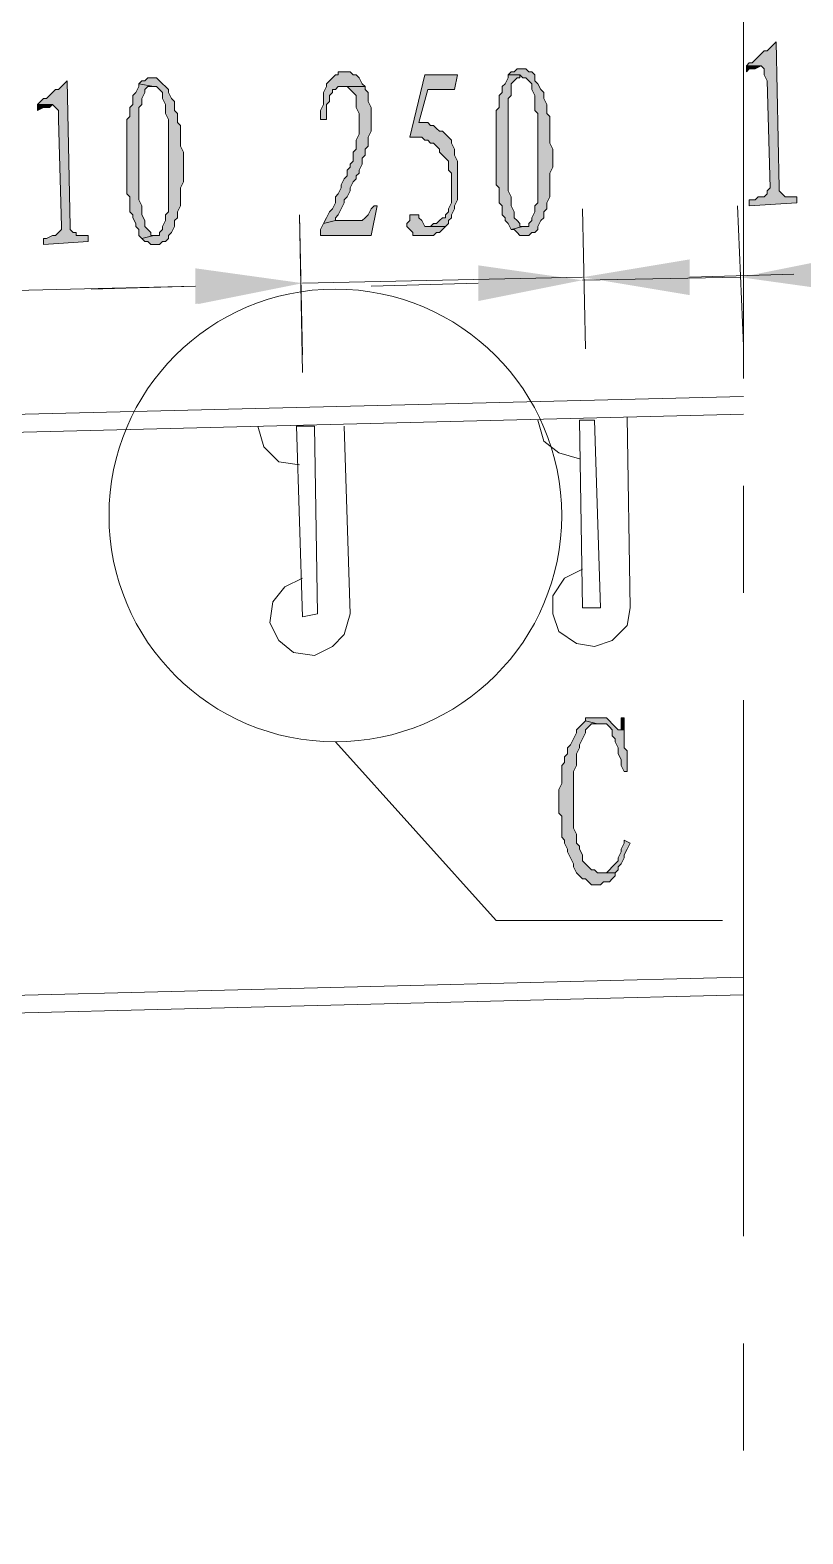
# Model space of a CAD drawing. Header units: millimetres. Extents: x 24 to 410, y 10 to 282.
# Drawn here: x 385.72 to 396.71, y 234.1 to 255.48 of the extents above; entities that cross this region are included whole.
import ezdxf

# ---------------------------------------------------------------- set-up
doc = ezdxf.new("R2010")
doc.units = ezdxf.units.MM

msp = doc.modelspace()

# ---------------------------------------------------------------- hatches: boundary and pattern name
h = msp.add_hatch(color=256)
h.dxf.hatch_style = 2
h.paths.add_polyline_path([(396.324667, 255.312333), (396.282333, 255.27), (396.24, 255.227667), (396.197667, 255.185333), (396.155333, 255.185333), (396.113, 255.143), (396.070667, 255.100667), (396.028333, 255.058333), (395.986, 255.016), (395.943667, 255.016), (395.901333, 254.973667), (396.113, 254.973667), (396.155333, 254.931333), (396.155333, 254.846667), (396.197667, 254.762), (396.24, 253.238), (396.197667, 253.195667), (396.197667, 253.153333), (396.155333, 253.111), (396.070667, 253.111), (396.028333, 253.068667), (395.943667, 253.068667), (395.943667, 252.984), (396.621, 253.026333), (396.621, 253.111), (396.578667, 253.111), (396.451667, 253.111), (396.409333, 253.153333), (396.367, 253.195667), (396.367, 253.238)])
h = msp.add_hatch(color=256)
h.dxf.hatch_style = 2
h.paths.add_polyline_path([(390.228667, 254.889), (390.101667, 254.889), (390.101667, 254.846667), (390.059333, 254.846667), (390.017, 254.804333), (389.974667, 254.762), (389.932333, 254.719667), (389.932333, 254.677333), (389.89, 254.592667), (389.89, 254.423333), (389.847667, 254.338667), (389.847667, 254.211667), (389.932333, 254.211667), (389.932333, 254.423333), (389.974667, 254.465667), (389.974667, 254.550333), (390.017, 254.592667), (390.017, 254.635), (390.059333, 254.635), (390.101667, 254.677333), (390.144, 254.677333), (390.482667, 254.677333), (390.440333, 254.719667), (390.398, 254.804333), (390.355667, 254.846667), (390.313333, 254.846667), (390.271, 254.889)])
h = msp.add_hatch(color=256)
h.dxf.hatch_style = 2
h.paths.add_polyline_path([(391.795, 254.846667), (391.329333, 254.846667), (391.117667, 253.957667), (391.287, 253.957667), (391.329333, 253.915333), (391.371667, 253.915333), (391.414, 253.873), (391.456333, 253.873), (391.498667, 253.830667), (391.541, 253.788333), (391.541, 253.746), (391.583333, 253.703667), (391.625667, 253.661333), (391.668, 253.619), (391.668, 253.492), (391.710333, 253.449667), (391.710333, 253.026333), (391.668, 252.941667), (391.668, 252.899333), (391.625667, 252.857), (391.625667, 252.814667), (391.583333, 252.814667), (391.541, 252.772333), (391.498667, 252.73), (391.456333, 252.73), (391.414, 252.687667), (391.329333, 252.687667), (391.625667, 252.687667), (391.668, 252.73), (391.668, 252.772333), (391.710333, 252.814667), (391.710333, 252.857), (391.752667, 252.941667), (391.752667, 252.984), (391.795, 253.068667), (391.795, 253.619), (391.752667, 253.703667), (391.752667, 253.788333), (391.710333, 253.873), (391.710333, 253.915333), (391.668, 253.957667), (391.625667, 254), (391.583333, 254.042333), (391.541, 254.042333), (391.498667, 254.084667), (391.456333, 254.127), (391.414, 254.127), (391.371667, 254.169333), (391.244667, 254.169333), (391.371667, 254.635), (391.752667, 254.635)])
h = msp.add_hatch(color=256)
h.dxf.hatch_style = 2
h.paths.add_polyline_path([(392.514667, 254.846667), (392.514667, 254.804333), (392.472333, 254.719667), (392.43, 254.677333), (392.43, 254.592667), (392.387667, 254.550333), (392.387667, 254.381), (392.345333, 254.338667), (392.345333, 253.280333), (392.387667, 253.238), (392.387667, 253.153333), (392.387667, 253.111), (392.387667, 253.026333), (392.43, 252.984), (392.43, 252.857), (392.472333, 252.814667), (392.472333, 252.772333), (392.514667, 252.73), (392.557, 252.645333), (392.726333, 252.687667), (392.684, 252.687667), (392.684, 252.73), (392.641667, 252.772333), (392.599333, 252.814667), (392.599333, 252.899333), (392.557, 252.984), (392.557, 253.111), (392.514667, 253.195667), (392.514667, 254.508), (392.557, 254.550333), (392.557, 254.719667), (392.599333, 254.762), (392.641667, 254.804333), (392.684, 254.804333), (392.684, 254.846667)])
h = msp.add_hatch(color=256)
h.dxf.hatch_style = 2
h.paths.add_polyline_path([(392.684, 254.931333), (392.641667, 254.931333), (392.599333, 254.889), (392.557, 254.889), (392.514667, 254.846667), (392.684, 254.846667), (392.726333, 254.804333), (392.768667, 254.804333), (392.811, 254.762), (392.853333, 254.719667), (392.853333, 254.635), (392.895667, 254.550333), (392.895667, 254.338667), (392.938, 254.296333), (392.938, 253.746), (392.938, 253.703667), (392.938, 253.026333), (392.895667, 252.984), (392.895667, 252.899333), (392.853333, 252.814667), (392.853333, 252.772333), (392.811, 252.73), (392.811, 252.687667), (392.768667, 252.687667), (392.726333, 252.687667), (392.557, 252.645333), (392.599333, 252.645333), (392.641667, 252.603), (392.684, 252.560667), (392.811, 252.560667), (392.853333, 252.603), (392.895667, 252.603), (392.938, 252.645333), (392.938, 252.687667), (392.980333, 252.772333), (393.022667, 252.814667), (393.022667, 252.899333), (393.065, 252.941667), (393.065, 253.026333), (393.107333, 253.111), (393.107333, 253.449667), (393.149667, 253.534333), (393.149667, 253.788333), (393.107333, 253.873), (393.107333, 254.254), (393.065, 254.296333), (393.065, 254.423333), (393.022667, 254.508), (393.022667, 254.592667), (392.980333, 254.635), (392.938, 254.719667), (392.895667, 254.762), (392.895667, 254.846667), (392.853333, 254.889), (392.811, 254.889), (392.768667, 254.931333)])
h = msp.add_hatch(color=256)
h.dxf.hatch_style = 2
h.paths.add_polyline_path([(395.901333, 254.973667), (395.901333, 254.889), (395.943667, 254.931333), (396.028333, 254.931333), (396.113, 254.973667)])
h = msp.add_hatch(color=256)
h.dxf.hatch_style = 2
h.paths.add_polyline_path([(386.249333, 254.762), (386.207, 254.719667), (386.164667, 254.677333), (386.122333, 254.635), (386.08, 254.635), (386.037667, 254.592667), (385.995333, 254.550333), (385.953, 254.508), (385.910667, 254.508), (385.868333, 254.465667), (385.826, 254.423333), (386.037667, 254.423333), (386.08, 254.381), (386.122333, 254.338667), (386.122333, 254.211667), (386.164667, 252.687667), (386.164667, 252.645333), (386.122333, 252.603), (386.08, 252.560667), (386.037667, 252.560667), (385.953, 252.518333), (385.910667, 252.518333), (385.910667, 252.433667), (386.545667, 252.476), (386.545667, 252.560667), (386.503333, 252.560667), (386.376333, 252.560667), (386.376333, 252.603), (386.334, 252.603), (386.291667, 252.645333), (386.291667, 252.687667)])
h = msp.add_hatch(color=256)
h.dxf.hatch_style = 2
h.paths.add_polyline_path([(387.265333, 254.719667), (387.265333, 254.677333), (387.223, 254.592667), (387.180667, 254.550333), (387.180667, 254.423333), (387.138333, 254.381), (387.138333, 254.254), (387.096, 254.211667), (387.096, 253.153333), (387.138333, 253.111), (387.138333, 253.026333), (387.138333, 252.984), (387.138333, 252.899333), (387.180667, 252.857), (387.180667, 252.814667), (387.223, 252.73), (387.223, 252.687667), (387.265333, 252.645333), (387.265333, 252.560667), (387.307667, 252.518333), (387.477, 252.560667), (387.434667, 252.560667), (387.434667, 252.603), (387.392333, 252.645333), (387.35, 252.687667), (387.35, 252.772333), (387.307667, 252.857), (387.307667, 252.984), (387.265333, 253.068667), (387.265333, 254.381), (387.307667, 254.423333), (387.307667, 254.508), (387.35, 254.592667), (387.35, 254.635), (387.392333, 254.677333), (387.477, 254.677333)])
h = msp.add_hatch(color=256)
h.dxf.hatch_style = 2
h.paths.add_polyline_path([(387.477, 254.804333), (387.392333, 254.804333), (387.35, 254.762), (387.307667, 254.762), (387.265333, 254.719667), (387.477, 254.677333), (387.519333, 254.677333), (387.561667, 254.635), (387.604, 254.592667), (387.604, 254.508), (387.646333, 254.423333), (387.646333, 254.296333), (387.688667, 254.211667), (387.688667, 253.619), (387.688667, 253.576667), (387.688667, 252.899333), (387.646333, 252.857), (387.646333, 252.772333), (387.604, 252.687667), (387.604, 252.645333), (387.561667, 252.603), (387.561667, 252.560667), (387.519333, 252.560667), (387.477, 252.560667), (387.307667, 252.518333), (387.35, 252.476), (387.392333, 252.476), (387.434667, 252.433667), (387.561667, 252.433667), (387.604, 252.476), (387.646333, 252.476), (387.688667, 252.518333), (387.688667, 252.560667), (387.731, 252.603), (387.773333, 252.687667), (387.773333, 252.772333), (387.815667, 252.814667), (387.815667, 252.899333), (387.858, 252.984), (387.858, 253.238), (387.900333, 253.322667), (387.900333, 253.746), (387.858, 253.830667), (387.858, 254.127), (387.815667, 254.169333), (387.815667, 254.296333), (387.773333, 254.338667), (387.773333, 254.465667), (387.731, 254.508), (387.688667, 254.592667), (387.688667, 254.635), (387.646333, 254.677333), (387.604, 254.719667), (387.561667, 254.762), (387.519333, 254.804333)])
h = msp.add_hatch(color=256)
h.dxf.hatch_style = 2
h.paths.add_polyline_path([(390.482667, 254.677333), (390.144, 254.677333), (390.186333, 254.677333), (390.228667, 254.677333), (390.271, 254.635), (390.313333, 254.592667), (390.355667, 254.550333), (390.355667, 254.381), (390.398, 254.296333), (390.398, 254), (390.355667, 253.915333), (390.355667, 253.788333), (390.313333, 253.746), (390.313333, 253.619), (390.271, 253.576667), (390.271, 253.534333), (390.228667, 253.492), (390.228667, 253.449667), (390.228667, 253.407333), (390.186333, 253.365), (390.144, 253.280333), (390.144, 253.238), (390.101667, 253.153333), (390.059333, 253.111), (390.059333, 253.026333), (390.017, 252.941667), (389.974667, 252.899333), (389.932333, 252.814667), (389.89, 252.73), (390.059333, 252.772333), (390.059333, 252.814667), (390.101667, 252.857), (390.144, 252.941667), (390.186333, 253.026333), (390.186333, 253.068667), (390.228667, 253.111), (390.271, 253.195667), (390.271, 253.238), (390.313333, 253.322667), (390.355667, 253.365), (390.355667, 253.407333), (390.398, 253.449667), (390.398, 253.492), (390.440333, 253.576667), (390.440333, 253.661333), (390.482667, 253.703667), (390.482667, 253.788333), (390.525, 253.830667), (390.525, 253.957667), (390.567333, 254.042333), (390.567333, 254.381), (390.525, 254.465667), (390.525, 254.592667), (390.482667, 254.635)])
h = msp.add_hatch(color=256)
h.dxf.hatch_style = 2
h.paths.add_polyline_path([(385.826, 254.423333), (385.826, 254.338667), (385.910667, 254.381), (385.995333, 254.381), (386.037667, 254.423333)])
h = msp.add_hatch(color=256)
h.dxf.hatch_style = 2
h.paths.add_polyline_path([(390.652, 252.984), (390.609667, 252.984), (390.567333, 252.941667), (390.525, 252.857), (390.482667, 252.814667), (390.440333, 252.772333), (390.059333, 252.772333), (389.89, 252.73), (389.847667, 252.645333), (389.847667, 252.560667), (390.567333, 252.560667)])
h = msp.add_hatch(color=256)
h.dxf.hatch_style = 2
h.paths.add_polyline_path([(391.16, 252.857), (391.117667, 252.857), (391.117667, 252.772333), (391.075333, 252.73), (391.075333, 252.687667), (391.117667, 252.645333), (391.16, 252.603), (391.16, 252.560667), (391.202333, 252.560667), (391.456333, 252.560667), (391.498667, 252.603), (391.541, 252.603), (391.583333, 252.645333), (391.625667, 252.687667), (391.329333, 252.687667), (391.287, 252.772333), (391.244667, 252.814667), (391.244667, 252.857)])
h = msp.add_hatch(color=256)
h.dxf.hatch_style = 2
h.paths.add_polyline_path([(388.069667, 252.095), (388.112, 251.587), (389.593667, 251.883333)])
h = msp.add_hatch(color=256)
h.dxf.hatch_style = 2
h.paths.add_polyline_path([(388.069667, 252.095), (388.069667, 251.587), (389.593667, 251.883333)])
h = msp.add_hatch(color=256)
h.dxf.hatch_style = 2
h.paths.add_polyline_path([(392.091333, 252.137333), (392.091333, 251.629333), (393.573, 251.925667)])
h = msp.add_hatch(color=256)
h.dxf.hatch_style = 2
h.paths.add_polyline_path([(395.097, 252.222), (395.097, 251.714), (393.573, 251.968)])
h = msp.add_hatch(color=256)
h.dxf.hatch_style = 2
h.paths.add_polyline_path([(397.298333, 252.264333), (397.340667, 251.756333), (395.816667, 251.968)])
h = msp.add_hatch(color=256)
h.dxf.hatch_style = 2
h.paths.add_polyline_path([(393.615333, 245.660333), (393.573, 245.618), (393.530667, 245.575667), (393.488333, 245.533333), (393.488333, 245.491), (393.446, 245.406333), (393.403667, 245.321667), (393.361333, 245.279333), (393.361333, 245.194667), (393.319, 245.152333), (393.319, 245.067667), (393.276667, 245.025333), (393.276667, 244.771333), (393.234333, 244.686667), (393.234333, 244.348), (393.276667, 244.305667), (393.276667, 244.178667), (393.276667, 244.094), (393.276667, 244.009333), (393.319, 243.967), (393.319, 243.924667), (393.361333, 243.84), (393.361333, 243.797667), (393.403667, 243.713), (393.446, 243.628333), (393.446, 243.586), (393.488333, 243.501333), (393.530667, 243.459), (393.573, 243.416667), (393.615333, 243.416667), (393.657667, 243.374333), (393.7, 243.332), (393.827, 243.332), (393.869333, 243.374333), (393.954, 243.374333), (393.996333, 243.416667), (394.038667, 243.459), (394.038667, 243.501333), (393.827, 243.501333), (393.784667, 243.501333), (393.742333, 243.543667), (393.7, 243.543667), (393.657667, 243.586), (393.615333, 243.628333), (393.573, 243.670667), (393.573, 243.755333), (393.530667, 243.84), (393.530667, 243.882333), (393.488333, 243.924667), (393.488333, 244.051667), (393.446, 244.136333), (393.446, 244.940667), (393.488333, 245.025333), (393.488333, 245.194667), (393.530667, 245.279333), (393.530667, 245.321667), (393.573, 245.406333), (393.615333, 245.491), (393.615333, 245.533333), (393.657667, 245.575667), (393.7, 245.618), (393.784667, 245.618)])
h = msp.add_hatch(color=256)
h.dxf.hatch_style = 2
h.paths.add_polyline_path([(393.827, 245.702667), (393.615333, 245.702667), (393.615333, 245.660333), (393.784667, 245.618), (393.911667, 245.618), (393.954, 245.575667), (393.996333, 245.533333), (393.996333, 245.448667), (394.038667, 245.406333), (394.038667, 245.364), (394.081, 245.279333), (394.081, 245.194667), (394.123333, 245.11), (394.123333, 245.025333), (394.165667, 244.940667), (394.208, 244.940667), (394.208, 244.983), (394.208, 245.067667), (394.208, 245.152333), (394.208, 245.237), (394.165667, 245.279333), (394.165667, 245.533333), (394.123333, 245.533333), (394.081, 245.533333), (394.038667, 245.575667), (393.996333, 245.618), (393.954, 245.660333), (393.911667, 245.702667)])
h = msp.add_hatch(color=256)
h.dxf.hatch_style = 2
h.paths.add_polyline_path([(394.165667, 245.702667), (394.123333, 245.702667), (394.123333, 245.618), (394.123333, 245.533333), (394.165667, 245.533333)])
h = msp.add_hatch(color=256)
h.dxf.hatch_style = 2
h.paths.add_polyline_path([(394.165667, 243.967), (394.165667, 243.924667), (394.123333, 243.84), (394.123333, 243.797667), (394.081, 243.713), (394.081, 243.670667), (394.038667, 243.628333), (393.996333, 243.586), (393.954, 243.543667), (393.911667, 243.501333), (393.827, 243.501333), (394.038667, 243.501333), (394.081, 243.543667), (394.081, 243.586), (394.123333, 243.628333), (394.165667, 243.713), (394.165667, 243.755333), (394.208, 243.84), (394.250333, 243.924667)])

# ---------------------------------------------------------------- linework, layer by layer
at = {"lineweight": 0}
for points in [[(395.859, 250.528667), (395.859, 255.651)], [(393.615333, 250.952), (393.573, 252.941667)], [(393.615333, 250.952), (393.573, 252.941667)], [(395.859, 250.994333), (395.774333, 252.984)], [(389.593667, 250.867333), (389.551333, 252.857)], [(389.593667, 250.613333), (389.551333, 252.857)], [(388.069667, 251.841), (384.513667, 251.756333)], [(388.069667, 251.841), (386.588, 251.798667)], [(393.573, 251.968), (389.593667, 251.883333)], [(392.091333, 251.883333), (390.567333, 251.841)], [(395.816667, 251.968), (393.573, 251.925667)], [(395.097, 251.968), (396.578667, 252.010333)], [(395.859, 250.274667), (72.093667, 242.189)], [(395.859, 250.020667), (253.492, 246.464667)], [(392.938, 249.936), (393.022667, 249.639667), (393.234333, 249.470333), (393.530667, 249.385667)], [(393.573, 247.269), (393.530667, 249.936)], [(393.530667, 249.936), (393.742333, 249.936)], [(393.573, 247.269), (393.827, 247.269), (393.742333, 249.936)], [(394.250333, 247.269), (394.208, 249.978333)], [(388.958667, 249.851333), (389.043333, 249.555), (389.255, 249.343333), (389.551333, 249.301)], [(389.593667, 247.142), (389.509, 249.851333)], [(389.509, 249.851333), (389.763, 249.851333)], [(389.593667, 247.142), (389.805333, 247.184333), (389.763, 249.851333)], [(390.271, 247.184333), (390.186333, 249.851333)], [(395.859, 247.480667), (395.859, 249.004667)], [(393.573, 247.819333), (393.319, 247.692333), (393.149667, 247.438333), (393.149667, 247.184333), (393.234333, 246.930333), (393.488333, 246.761), (393.742333, 246.718667), (393.996333, 246.803333), (394.208, 247.015), (394.250333, 247.269)], [(389.593667, 247.692333), (389.339667, 247.565333), (389.170333, 247.353667), (389.128, 247.057333), (389.255, 246.803333), (389.466667, 246.634), (389.763, 246.591667), (390.017, 246.718667), (390.186333, 246.888), (390.271, 247.184333)], [(395.859, 238.336667), (395.859, 245.956667)], [(390.059333, 245.364), (392.345333, 242.824), (395.562667, 242.824)], [(395.859, 242.019667), (88.265, 234.315)], [(395.859, 241.765667), (88.265, 234.103333)], [(395.859, 235.288667), (395.859, 236.812667)]]:
    msp.add_lwpolyline(points, dxfattribs=at)
for points in [[(396.324667, 255.312333), (396.282333, 255.27), (396.24, 255.227667), (396.197667, 255.185333), (396.155333, 255.185333), (396.113, 255.143), (396.070667, 255.100667), (396.028333, 255.058333), (395.986, 255.016), (395.943667, 255.016), (395.901333, 254.973667), (396.113, 254.973667), (396.155333, 254.931333), (396.155333, 254.846667), (396.197667, 254.762), (396.24, 253.238), (396.197667, 253.195667), (396.197667, 253.153333), (396.155333, 253.111), (396.070667, 253.111), (396.028333, 253.068667), (395.943667, 253.068667), (395.943667, 252.984), (396.621, 253.026333), (396.621, 253.111), (396.578667, 253.111), (396.451667, 253.111), (396.409333, 253.153333), (396.367, 253.195667), (396.367, 253.238)], [(390.228667, 254.889), (390.101667, 254.889), (390.101667, 254.846667), (390.059333, 254.846667), (390.017, 254.804333), (389.974667, 254.762), (389.932333, 254.719667), (389.932333, 254.677333), (389.89, 254.592667), (389.89, 254.423333), (389.847667, 254.338667), (389.847667, 254.211667), (389.932333, 254.211667), (389.932333, 254.423333), (389.974667, 254.465667), (389.974667, 254.550333), (390.017, 254.592667), (390.017, 254.635), (390.059333, 254.635), (390.101667, 254.677333), (390.144, 254.677333), (390.482667, 254.677333), (390.440333, 254.719667), (390.398, 254.804333), (390.355667, 254.846667), (390.313333, 254.846667), (390.271, 254.889)], [(391.795, 254.846667), (391.329333, 254.846667), (391.117667, 253.957667), (391.287, 253.957667), (391.329333, 253.915333), (391.371667, 253.915333), (391.414, 253.873), (391.456333, 253.873), (391.498667, 253.830667), (391.541, 253.788333), (391.541, 253.746), (391.583333, 253.703667), (391.625667, 253.661333), (391.668, 253.619), (391.668, 253.492), (391.710333, 253.449667), (391.710333, 253.026333), (391.668, 252.941667), (391.668, 252.899333), (391.625667, 252.857), (391.625667, 252.814667), (391.583333, 252.814667), (391.541, 252.772333), (391.498667, 252.73), (391.456333, 252.73), (391.414, 252.687667), (391.329333, 252.687667), (391.625667, 252.687667), (391.668, 252.73), (391.668, 252.772333), (391.710333, 252.814667), (391.710333, 252.857), (391.752667, 252.941667), (391.752667, 252.984), (391.795, 253.068667), (391.795, 253.619), (391.752667, 253.703667), (391.752667, 253.788333), (391.710333, 253.873), (391.710333, 253.915333), (391.668, 253.957667), (391.625667, 254), (391.583333, 254.042333), (391.541, 254.042333), (391.498667, 254.084667), (391.456333, 254.127), (391.414, 254.127), (391.371667, 254.169333), (391.244667, 254.169333), (391.371667, 254.635), (391.752667, 254.635)], [(392.514667, 254.846667), (392.514667, 254.804333), (392.472333, 254.719667), (392.43, 254.677333), (392.43, 254.592667), (392.387667, 254.550333), (392.387667, 254.381), (392.345333, 254.338667), (392.345333, 253.280333), (392.387667, 253.238), (392.387667, 253.153333), (392.387667, 253.111), (392.387667, 253.026333), (392.43, 252.984), (392.43, 252.857), (392.472333, 252.814667), (392.472333, 252.772333), (392.514667, 252.73), (392.557, 252.645333), (392.726333, 252.687667), (392.684, 252.687667), (392.684, 252.73), (392.641667, 252.772333), (392.599333, 252.814667), (392.599333, 252.899333), (392.557, 252.984), (392.557, 253.111), (392.514667, 253.195667), (392.514667, 254.508), (392.557, 254.550333), (392.557, 254.719667), (392.599333, 254.762), (392.641667, 254.804333), (392.684, 254.804333), (392.684, 254.846667)], [(392.684, 254.931333), (392.641667, 254.931333), (392.599333, 254.889), (392.557, 254.889), (392.514667, 254.846667), (392.684, 254.846667), (392.726333, 254.804333), (392.768667, 254.804333), (392.811, 254.762), (392.853333, 254.719667), (392.853333, 254.635), (392.895667, 254.550333), (392.895667, 254.338667), (392.938, 254.296333), (392.938, 253.746), (392.938, 253.703667), (392.938, 253.026333), (392.895667, 252.984), (392.895667, 252.899333), (392.853333, 252.814667), (392.853333, 252.772333), (392.811, 252.73), (392.811, 252.687667), (392.768667, 252.687667), (392.726333, 252.687667), (392.557, 252.645333), (392.599333, 252.645333), (392.641667, 252.603), (392.684, 252.560667), (392.811, 252.560667), (392.853333, 252.603), (392.895667, 252.603), (392.938, 252.645333), (392.938, 252.687667), (392.980333, 252.772333), (393.022667, 252.814667), (393.022667, 252.899333), (393.065, 252.941667), (393.065, 253.026333), (393.107333, 253.111), (393.107333, 253.449667), (393.149667, 253.534333), (393.149667, 253.788333), (393.107333, 253.873), (393.107333, 254.254), (393.065, 254.296333), (393.065, 254.423333), (393.022667, 254.508), (393.022667, 254.592667), (392.980333, 254.635), (392.938, 254.719667), (392.895667, 254.762), (392.895667, 254.846667), (392.853333, 254.889), (392.811, 254.889), (392.768667, 254.931333)], [(395.901333, 254.973667), (395.901333, 254.889), (395.943667, 254.931333), (396.028333, 254.931333), (396.113, 254.973667)], [(386.249333, 254.762), (386.207, 254.719667), (386.164667, 254.677333), (386.122333, 254.635), (386.08, 254.635), (386.037667, 254.592667), (385.995333, 254.550333), (385.953, 254.508), (385.910667, 254.508), (385.868333, 254.465667), (385.826, 254.423333), (386.037667, 254.423333), (386.08, 254.381), (386.122333, 254.338667), (386.122333, 254.211667), (386.164667, 252.687667), (386.164667, 252.645333), (386.122333, 252.603), (386.08, 252.560667), (386.037667, 252.560667), (385.953, 252.518333), (385.910667, 252.518333), (385.910667, 252.433667), (386.545667, 252.476), (386.545667, 252.560667), (386.503333, 252.560667), (386.376333, 252.560667), (386.376333, 252.603), (386.334, 252.603), (386.291667, 252.645333), (386.291667, 252.687667)], [(387.265333, 254.719667), (387.265333, 254.677333), (387.223, 254.592667), (387.180667, 254.550333), (387.180667, 254.423333), (387.138333, 254.381), (387.138333, 254.254), (387.096, 254.211667), (387.096, 253.153333), (387.138333, 253.111), (387.138333, 253.026333), (387.138333, 252.984), (387.138333, 252.899333), (387.180667, 252.857), (387.180667, 252.814667), (387.223, 252.73), (387.223, 252.687667), (387.265333, 252.645333), (387.265333, 252.560667), (387.307667, 252.518333), (387.477, 252.560667), (387.434667, 252.560667), (387.434667, 252.603), (387.392333, 252.645333), (387.35, 252.687667), (387.35, 252.772333), (387.307667, 252.857), (387.307667, 252.984), (387.265333, 253.068667), (387.265333, 254.381), (387.307667, 254.423333), (387.307667, 254.508), (387.35, 254.592667), (387.35, 254.635), (387.392333, 254.677333), (387.477, 254.677333)], [(387.477, 254.804333), (387.392333, 254.804333), (387.35, 254.762), (387.307667, 254.762), (387.265333, 254.719667), (387.477, 254.677333), (387.519333, 254.677333), (387.561667, 254.635), (387.604, 254.592667), (387.604, 254.508), (387.646333, 254.423333), (387.646333, 254.296333), (387.688667, 254.211667), (387.688667, 253.619), (387.688667, 253.576667), (387.688667, 252.899333), (387.646333, 252.857), (387.646333, 252.772333), (387.604, 252.687667), (387.604, 252.645333), (387.561667, 252.603), (387.561667, 252.560667), (387.519333, 252.560667), (387.477, 252.560667), (387.307667, 252.518333), (387.35, 252.476), (387.392333, 252.476), (387.434667, 252.433667), (387.561667, 252.433667), (387.604, 252.476), (387.646333, 252.476), (387.688667, 252.518333), (387.688667, 252.560667), (387.731, 252.603), (387.773333, 252.687667), (387.773333, 252.772333), (387.815667, 252.814667), (387.815667, 252.899333), (387.858, 252.984), (387.858, 253.238), (387.900333, 253.322667), (387.900333, 253.746), (387.858, 253.830667), (387.858, 254.127), (387.815667, 254.169333), (387.815667, 254.296333), (387.773333, 254.338667), (387.773333, 254.465667), (387.731, 254.508), (387.688667, 254.592667), (387.688667, 254.635), (387.646333, 254.677333), (387.604, 254.719667), (387.561667, 254.762), (387.519333, 254.804333)], [(390.482667, 254.677333), (390.144, 254.677333), (390.186333, 254.677333), (390.228667, 254.677333), (390.271, 254.635), (390.313333, 254.592667), (390.355667, 254.550333), (390.355667, 254.381), (390.398, 254.296333), (390.398, 254), (390.355667, 253.915333), (390.355667, 253.788333), (390.313333, 253.746), (390.313333, 253.619), (390.271, 253.576667), (390.271, 253.534333), (390.228667, 253.492), (390.228667, 253.449667), (390.228667, 253.407333), (390.186333, 253.365), (390.144, 253.280333), (390.144, 253.238), (390.101667, 253.153333), (390.059333, 253.111), (390.059333, 253.026333), (390.017, 252.941667), (389.974667, 252.899333), (389.932333, 252.814667), (389.89, 252.73), (390.059333, 252.772333), (390.059333, 252.814667), (390.101667, 252.857), (390.144, 252.941667), (390.186333, 253.026333), (390.186333, 253.068667), (390.228667, 253.111), (390.271, 253.195667), (390.271, 253.238), (390.313333, 253.322667), (390.355667, 253.365), (390.355667, 253.407333), (390.398, 253.449667), (390.398, 253.492), (390.440333, 253.576667), (390.440333, 253.661333), (390.482667, 253.703667), (390.482667, 253.788333), (390.525, 253.830667), (390.525, 253.957667), (390.567333, 254.042333), (390.567333, 254.381), (390.525, 254.465667), (390.525, 254.592667), (390.482667, 254.635)], [(385.826, 254.423333), (385.826, 254.338667), (385.910667, 254.381), (385.995333, 254.381), (386.037667, 254.423333)], [(390.652, 252.984), (390.609667, 252.984), (390.567333, 252.941667), (390.525, 252.857), (390.482667, 252.814667), (390.440333, 252.772333), (390.059333, 252.772333), (389.89, 252.73), (389.847667, 252.645333), (389.847667, 252.560667), (390.567333, 252.560667)], [(391.16, 252.857), (391.117667, 252.857), (391.117667, 252.772333), (391.075333, 252.73), (391.075333, 252.687667), (391.117667, 252.645333), (391.16, 252.603), (391.16, 252.560667), (391.202333, 252.560667), (391.456333, 252.560667), (391.498667, 252.603), (391.541, 252.603), (391.583333, 252.645333), (391.625667, 252.687667), (391.329333, 252.687667), (391.287, 252.772333), (391.244667, 252.814667), (391.244667, 252.857)], [(393.615333, 245.660333), (393.573, 245.618), (393.530667, 245.575667), (393.488333, 245.533333), (393.488333, 245.491), (393.446, 245.406333), (393.403667, 245.321667), (393.361333, 245.279333), (393.361333, 245.194667), (393.319, 245.152333), (393.319, 245.067667), (393.276667, 245.025333), (393.276667, 244.771333), (393.234333, 244.686667), (393.234333, 244.348), (393.276667, 244.305667), (393.276667, 244.178667), (393.276667, 244.094), (393.276667, 244.009333), (393.319, 243.967), (393.319, 243.924667), (393.361333, 243.84), (393.361333, 243.797667), (393.403667, 243.713), (393.446, 243.628333), (393.446, 243.586), (393.488333, 243.501333), (393.530667, 243.459), (393.573, 243.416667), (393.615333, 243.416667), (393.657667, 243.374333), (393.7, 243.332), (393.827, 243.332), (393.869333, 243.374333), (393.954, 243.374333), (393.996333, 243.416667), (394.038667, 243.459), (394.038667, 243.501333), (393.827, 243.501333), (393.784667, 243.501333), (393.742333, 243.543667), (393.7, 243.543667), (393.657667, 243.586), (393.615333, 243.628333), (393.573, 243.670667), (393.573, 243.755333), (393.530667, 243.84), (393.530667, 243.882333), (393.488333, 243.924667), (393.488333, 244.051667), (393.446, 244.136333), (393.446, 244.940667), (393.488333, 245.025333), (393.488333, 245.194667), (393.530667, 245.279333), (393.530667, 245.321667), (393.573, 245.406333), (393.615333, 245.491), (393.615333, 245.533333), (393.657667, 245.575667), (393.7, 245.618), (393.784667, 245.618)], [(393.827, 245.702667), (393.615333, 245.702667), (393.615333, 245.660333), (393.784667, 245.618), (393.911667, 245.618), (393.954, 245.575667), (393.996333, 245.533333), (393.996333, 245.448667), (394.038667, 245.406333), (394.038667, 245.364), (394.081, 245.279333), (394.081, 245.194667), (394.123333, 245.11), (394.123333, 245.025333), (394.165667, 244.940667), (394.208, 244.940667), (394.208, 244.983), (394.208, 245.067667), (394.208, 245.152333), (394.208, 245.237), (394.165667, 245.279333), (394.165667, 245.533333), (394.123333, 245.533333), (394.081, 245.533333), (394.038667, 245.575667), (393.996333, 245.618), (393.954, 245.660333), (393.911667, 245.702667)], [(394.165667, 245.702667), (394.123333, 245.702667), (394.123333, 245.618), (394.123333, 245.533333), (394.165667, 245.533333)], [(394.165667, 243.967), (394.165667, 243.924667), (394.123333, 243.84), (394.123333, 243.797667), (394.081, 243.713), (394.081, 243.670667), (394.038667, 243.628333), (393.996333, 243.586), (393.954, 243.543667), (393.911667, 243.501333), (393.827, 243.501333), (394.038667, 243.501333), (394.081, 243.543667), (394.081, 243.586), (394.123333, 243.628333), (394.165667, 243.713), (394.165667, 243.755333), (394.208, 243.84), (394.250333, 243.924667)]]:
    msp.add_lwpolyline(points, close=True, dxfattribs=at)
msp.add_circle((390.059333, 248.581333), 3.217333, dxfattribs=at)

doc.saveas('drawing.dxf')
